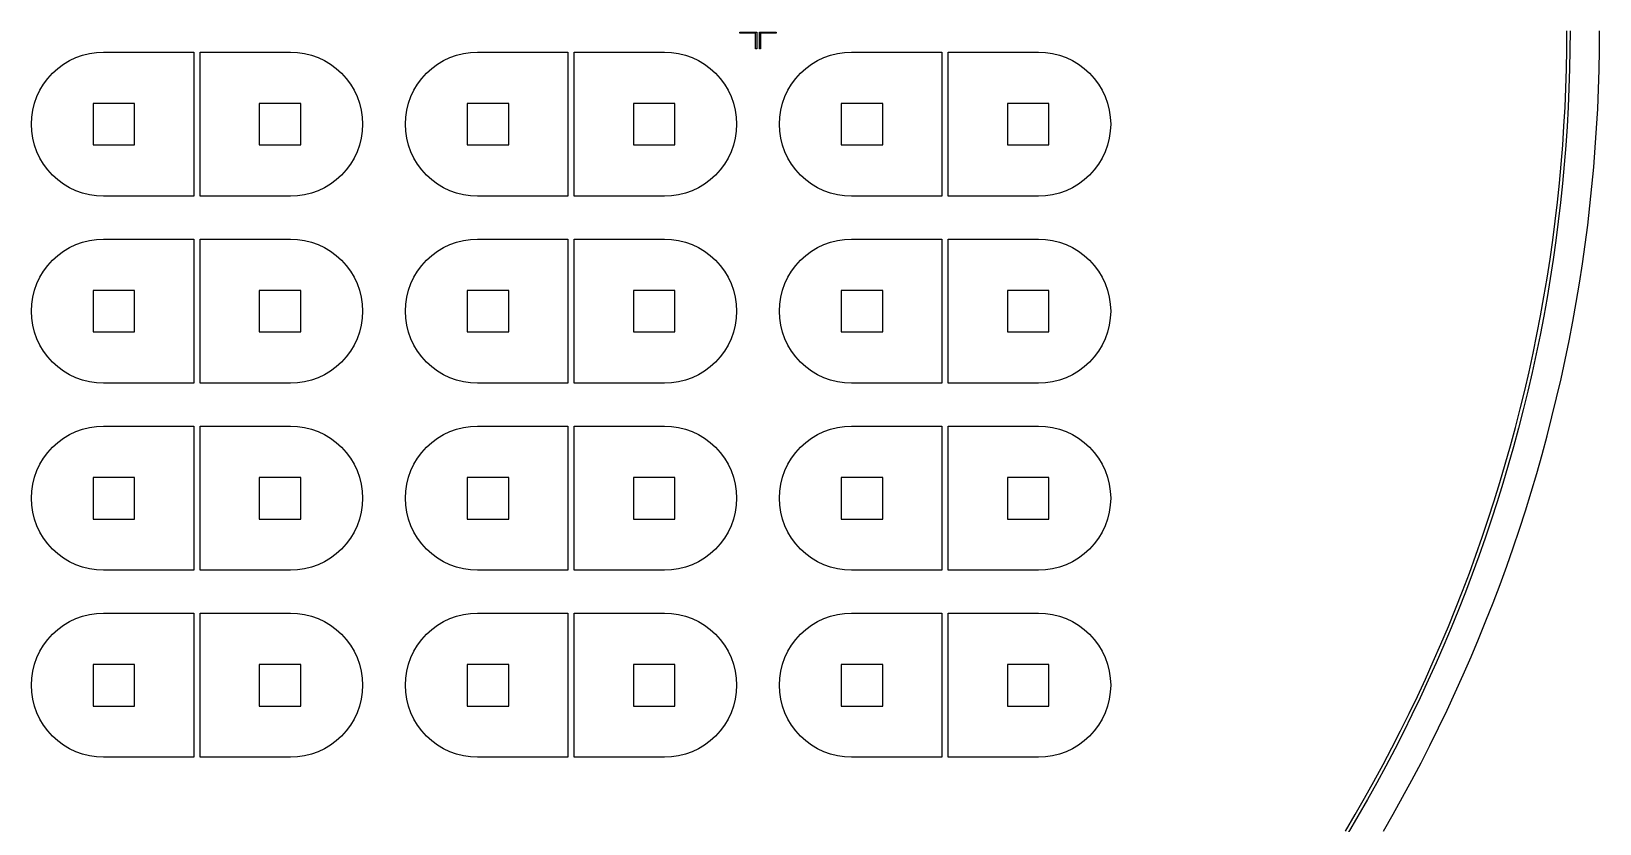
# Model space of a CAD drawing. Extents: x -17 to 130, y -40 to 112.
# Drawn here: x 55 to 130.5, y -2.2 to 36 of the extents above; entities that cross this region are included whole.
import ezdxf

# ---------------------------------------------------------------- set-up
doc = ezdxf.new("R2010")
doc.units = 0

msp = doc.modelspace()

# ---------------------------------------------------------------- linework, layer by layer
for p, q in [((89.125, 35.875), (89.125, 35.9375)), ((89.125, 35.9375), (89.9375, 35.9375)), ((89.875, 35.875), (89.125, 35.875)), ((89.875, 35.125), (89.875, 35.875)), ((89.9375, 35.9375), (89.9375, 35.125)), ((90.0625, 35.125), (90.0625, 35.9375)), ((90.0625, 35.9375), (90.875, 35.9375)), ((90.875, 35.875), (90.125, 35.875)), ((90.125, 35.875), (90.125, 35.125)), ((90.875, 35.9375), (90.875, 35.875)), ((128.919, 35.0806), (128.925, 36)), ((129.075, 36), (129.069, 35.0787)), ((130.494, 35.0612), (130.5, 36)), ((57.1721, 34.7059), (57.4927, 34.8206)), ((57.4927, 34.8206), (57.823, 34.9033)), ((57.823, 34.9033), (58.1599, 34.9533)), ((58.1599, 34.9533), (58.5, 34.97)), ((58.5, 34.97), (62.85, 34.97)), ((62.85, 34.97), (62.85, 28.03)), ((63.15, 28.03), (63.15, 34.97)), ((63.15, 34.97), (67.5, 34.97)), ((67.5, 34.97), (67.8401, 34.9533)), ((67.8401, 34.9533), (68.177, 34.9033)), ((68.177, 34.9033), (68.5073, 34.8206)), ((68.5073, 34.8206), (68.8279, 34.7059)), ((75.1721, 34.7059), (75.4927, 34.8206)), ((75.4927, 34.8206), (75.823, 34.9033)), ((75.823, 34.9033), (76.1599, 34.9533)), ((76.1599, 34.9533), (76.5, 34.97)), ((76.5, 34.97), (80.85, 34.97)), ((80.85, 34.97), (80.85, 28.03)), ((81.15, 28.03), (81.15, 34.97)), ((81.15, 34.97), (85.5, 34.97)), ((85.5, 34.97), (85.8401, 34.9533)), ((85.8401, 34.9533), (86.177, 34.9033)), ((86.177, 34.9033), (86.5073, 34.8206)), ((86.5073, 34.8206), (86.8279, 34.7059)), ((89.9375, 35.125), (89.875, 35.125)), ((90.125, 35.125), (90.0625, 35.125)), ((93.1721, 34.7059), (93.4927, 34.8206)), ((93.4927, 34.8206), (93.823, 34.9033)), ((93.823, 34.9033), (94.1599, 34.9533)), ((94.1599, 34.9533), (94.5, 34.97)), ((94.5, 34.97), (98.85, 34.97)), ((98.85, 34.97), (98.85, 28.03)), ((99.15, 28.03), (99.15, 34.97)), ((99.15, 34.97), (103.5, 34.97)), ((103.5, 34.97), (103.84, 34.9533)), ((103.84, 34.9533), (104.177, 34.9033)), ((104.177, 34.9033), (104.507, 34.8206)), ((104.507, 34.8206), (104.828, 34.7059)), ((128.902, 34.1613), (128.919, 35.0806)), ((129.069, 35.0787), (129.052, 34.1576)), ((130.477, 34.1226), (130.494, 35.0612)), ((56.0463, 33.9537), (56.2987, 34.1823)), ((56.2987, 34.1823), (56.5722, 34.3852)), ((56.5722, 34.3852), (56.8643, 34.5603)), ((56.8643, 34.5603), (57.1721, 34.7059)), ((68.8279, 34.7059), (69.1357, 34.5603)), ((69.1357, 34.5603), (69.4278, 34.3852)), ((69.4278, 34.3852), (69.7013, 34.1823)), ((69.7013, 34.1823), (69.9537, 33.9537)), ((74.0463, 33.9537), (74.2987, 34.1823)), ((74.2987, 34.1823), (74.5722, 34.3852)), ((74.5722, 34.3852), (74.8643, 34.5603)), ((74.8643, 34.5603), (75.1721, 34.7059)), ((86.8279, 34.7059), (87.1357, 34.5603)), ((87.1357, 34.5603), (87.4278, 34.3852)), ((87.4278, 34.3852), (87.7013, 34.1823)), ((87.7013, 34.1823), (87.9537, 33.9537)), ((92.0463, 33.9537), (92.2987, 34.1823)), ((92.2987, 34.1823), (92.5722, 34.3852)), ((92.5722, 34.3852), (92.8643, 34.5603)), ((92.8643, 34.5603), (93.1721, 34.7059)), ((104.828, 34.7059), (105.136, 34.5603)), ((105.136, 34.5603), (105.428, 34.3852)), ((105.428, 34.3852), (105.701, 34.1823)), ((105.701, 34.1823), (105.954, 33.9537)), ((128.874, 33.2422), (128.902, 34.1613)), ((129.052, 34.1576), (129.024, 33.2367)), ((130.448, 33.1842), (130.477, 34.1226)), ((55.4397, 33.1357), (55.6148, 33.4278)), ((55.6148, 33.4278), (55.8177, 33.7013)), ((55.8177, 33.7013), (56.0463, 33.9537)), ((69.9537, 33.9537), (70.1823, 33.7013)), ((70.1823, 33.7013), (70.3852, 33.4278)), ((70.3852, 33.4278), (70.5603, 33.1357)), ((73.4397, 33.1357), (73.6148, 33.4278)), ((73.6148, 33.4278), (73.8177, 33.7013)), ((73.8177, 33.7013), (74.0463, 33.9537)), ((87.9537, 33.9537), (88.1823, 33.7013)), ((88.1823, 33.7013), (88.3852, 33.4278)), ((88.3852, 33.4278), (88.5603, 33.1357)), ((91.4397, 33.1357), (91.6148, 33.4278)), ((91.6148, 33.4278), (91.8177, 33.7013)), ((91.8177, 33.7013), (92.0463, 33.9537)), ((105.954, 33.9537), (106.182, 33.7013)), ((106.182, 33.7013), (106.385, 33.4278)), ((106.385, 33.4278), (106.56, 33.1357)), ((128.835, 32.3236), (128.874, 33.2422)), ((129.024, 33.2367), (128.985, 32.3163)), ((55.0967, 32.177), (55.1794, 32.5073)), ((55.1794, 32.5073), (55.2941, 32.8279)), ((55.2941, 32.8279), (55.4397, 33.1357)), ((60, 32.5), (58, 32.5)), ((58, 32.5), (58, 30.5)), ((60, 30.5), (60, 32.5)), ((68, 32.5), (66, 32.5)), ((66, 32.5), (66, 30.5)), ((68, 30.5), (68, 32.5)), ((70.5603, 33.1357), (70.7059, 32.8279)), ((70.7059, 32.8279), (70.8206, 32.5073)), ((70.8206, 32.5073), (70.9033, 32.177)), ((73.0967, 32.177), (73.1794, 32.5073)), ((73.1794, 32.5073), (73.2941, 32.8279)), ((73.2941, 32.8279), (73.4397, 33.1357)), ((78, 32.5), (76, 32.5)), ((76, 32.5), (76, 30.5)), ((78, 30.5), (78, 32.5)), ((86, 32.5), (84, 32.5)), ((84, 32.5), (84, 30.5)), ((86, 30.5), (86, 32.5)), ((88.5603, 33.1357), (88.7059, 32.8279)), ((88.7059, 32.8279), (88.8206, 32.5073)), ((88.8206, 32.5073), (88.9033, 32.177)), ((91.0967, 32.177), (91.1794, 32.5073)), ((91.1794, 32.5073), (91.2941, 32.8279)), ((91.2941, 32.8279), (91.4397, 33.1357)), ((96, 32.5), (94, 32.5)), ((94, 32.5), (94, 30.5)), ((96, 30.5), (96, 32.5)), ((104, 32.5), (102, 32.5)), ((102, 32.5), (102, 30.5)), ((104, 30.5), (104, 32.5)), ((106.56, 33.1357), (106.706, 32.8279)), ((106.706, 32.8279), (106.821, 32.5073)), ((106.821, 32.5073), (106.903, 32.177)), ((130.408, 32.2463), (130.448, 33.1842)), ((55.03, 31.5), (55.0467, 31.8401)), ((55.0467, 31.8401), (55.0967, 32.177)), ((70.9033, 32.177), (70.9533, 31.8401)), ((70.9533, 31.8401), (70.97, 31.5)), ((73.03, 31.5), (73.0467, 31.8401)), ((73.0467, 31.8401), (73.0967, 32.177)), ((88.9033, 32.177), (88.9533, 31.8401)), ((88.9533, 31.8401), (88.97, 31.5)), ((91.03, 31.5), (91.0467, 31.8401)), ((91.0467, 31.8401), (91.0967, 32.177)), ((106.903, 32.177), (106.953, 31.8401)), ((106.953, 31.8401), (106.97, 31.5)), ((128.784, 31.4055), (128.835, 32.3236)), ((128.985, 32.3163), (128.934, 31.3963)), ((130.356, 31.309), (130.408, 32.2463)), ((55.0467, 31.1599), (55.03, 31.5)), ((55.0967, 30.823), (55.0467, 31.1599)), ((70.9533, 31.1599), (70.9033, 30.823)), ((70.97, 31.5), (70.9533, 31.1599)), ((73.0467, 31.1599), (73.03, 31.5)), ((73.0967, 30.823), (73.0467, 31.1599)), ((88.9533, 31.1599), (88.9033, 30.823)), ((88.97, 31.5), (88.9533, 31.1599)), ((91.0467, 31.1599), (91.03, 31.5)), ((91.0967, 30.823), (91.0467, 31.1599)), ((106.953, 31.1599), (106.903, 30.823)), ((106.97, 31.5), (106.953, 31.1599)), ((128.722, 30.4882), (128.784, 31.4055)), ((128.934, 31.3963), (128.872, 30.4771)), ((130.293, 30.3723), (130.356, 31.309)), ((55.1794, 30.4927), (55.0967, 30.823)), ((55.2941, 30.1721), (55.1794, 30.4927)), ((58, 30.5), (60, 30.5)), ((66, 30.5), (68, 30.5)), ((70.8206, 30.4927), (70.7059, 30.1721)), ((70.9033, 30.823), (70.8206, 30.4927)), ((73.1794, 30.4927), (73.0967, 30.823)), ((73.2941, 30.1721), (73.1794, 30.4927)), ((76, 30.5), (78, 30.5)), ((84, 30.5), (86, 30.5)), ((88.8206, 30.4927), (88.7059, 30.1721)), ((88.9033, 30.823), (88.8206, 30.4927)), ((91.1794, 30.4927), (91.0967, 30.823)), ((91.2941, 30.1721), (91.1794, 30.4927)), ((94, 30.5), (96, 30.5)), ((102, 30.5), (104, 30.5)), ((106.821, 30.4927), (106.706, 30.1721)), ((106.903, 30.823), (106.821, 30.4927)), ((128.649, 29.5716), (128.722, 30.4882)), ((128.872, 30.4771), (128.798, 29.5588)), ((130.218, 29.4365), (130.293, 30.3723)), ((55.4397, 29.8643), (55.2941, 30.1721)), ((55.6148, 29.5722), (55.4397, 29.8643)), ((55.8177, 29.2987), (55.6148, 29.5722)), ((70.3852, 29.5722), (70.1823, 29.2987)), ((70.5603, 29.8643), (70.3852, 29.5722)), ((70.7059, 30.1721), (70.5603, 29.8643)), ((73.4397, 29.8643), (73.2941, 30.1721)), ((73.6148, 29.5722), (73.4397, 29.8643)), ((73.8177, 29.2987), (73.6148, 29.5722)), ((88.3852, 29.5722), (88.1823, 29.2987)), ((88.5603, 29.8643), (88.3852, 29.5722)), ((88.7059, 30.1721), (88.5603, 29.8643)), ((91.4397, 29.8643), (91.2941, 30.1721)), ((91.6148, 29.5722), (91.4397, 29.8643)), ((91.8177, 29.2987), (91.6148, 29.5722)), ((106.385, 29.5722), (106.182, 29.2987)), ((106.56, 29.8643), (106.385, 29.5722)), ((106.706, 30.1721), (106.56, 29.8643)), ((128.564, 28.6561), (128.649, 29.5716)), ((128.798, 29.5588), (128.713, 28.6414)), ((130.132, 28.5017), (130.218, 29.4365)), ((56.0463, 29.0463), (55.8177, 29.2987)), ((56.2987, 28.8177), (56.0463, 29.0463)), ((56.5722, 28.6148), (56.2987, 28.8177)), ((69.7013, 28.8177), (69.4278, 28.6148)), ((69.9537, 29.0463), (69.7013, 28.8177)), ((70.1823, 29.2987), (69.9537, 29.0463)), ((74.0463, 29.0463), (73.8177, 29.2987)), ((74.2987, 28.8177), (74.0463, 29.0463)), ((74.5722, 28.6148), (74.2987, 28.8177)), ((87.7013, 28.8177), (87.4278, 28.6148)), ((87.9537, 29.0463), (87.7013, 28.8177)), ((88.1823, 29.2987), (87.9537, 29.0463)), ((92.0463, 29.0463), (91.8177, 29.2987)), ((92.2987, 28.8177), (92.0463, 29.0463)), ((92.5722, 28.6148), (92.2987, 28.8177)), ((105.701, 28.8177), (105.428, 28.6148)), ((105.954, 29.0463), (105.701, 28.8177)), ((106.182, 29.2987), (105.954, 29.0463)), ((56.8643, 28.4397), (56.5722, 28.6148)), ((57.1721, 28.2941), (56.8643, 28.4397)), ((57.4927, 28.1794), (57.1721, 28.2941)), ((57.823, 28.0967), (57.4927, 28.1794)), ((58.1599, 28.0467), (57.823, 28.0967)), ((58.5, 28.03), (58.1599, 28.0467)), ((62.85, 28.03), (58.5, 28.03)), ((67.5, 28.03), (63.15, 28.03)), ((67.8401, 28.0467), (67.5, 28.03)), ((68.177, 28.0967), (67.8401, 28.0467)), ((68.5073, 28.1794), (68.177, 28.0967)), ((68.8279, 28.2941), (68.5073, 28.1794)), ((69.1357, 28.4397), (68.8279, 28.2941)), ((69.4278, 28.6148), (69.1357, 28.4397)), ((74.8643, 28.4397), (74.5722, 28.6148)), ((75.1721, 28.2941), (74.8643, 28.4397)), ((75.4927, 28.1794), (75.1721, 28.2941)), ((75.823, 28.0967), (75.4927, 28.1794)), ((76.1599, 28.0467), (75.823, 28.0967)), ((76.5, 28.03), (76.1599, 28.0467)), ((80.85, 28.03), (76.5, 28.03)), ((85.5, 28.03), (81.15, 28.03)), ((85.8401, 28.0467), (85.5, 28.03)), ((86.177, 28.0967), (85.8401, 28.0467)), ((86.5073, 28.1794), (86.177, 28.0967)), ((86.8279, 28.2941), (86.5073, 28.1794)), ((87.1357, 28.4397), (86.8279, 28.2941)), ((87.4278, 28.6148), (87.1357, 28.4397)), ((92.8643, 28.4397), (92.5722, 28.6148)), ((93.1721, 28.2941), (92.8643, 28.4397)), ((93.4927, 28.1794), (93.1721, 28.2941)), ((93.823, 28.0967), (93.4927, 28.1794)), ((94.1599, 28.0467), (93.823, 28.0967)), ((94.5, 28.03), (94.1599, 28.0467)), ((98.85, 28.03), (94.5, 28.03)), ((103.5, 28.03), (99.15, 28.03)), ((103.84, 28.0467), (103.5, 28.03)), ((104.177, 28.0967), (103.84, 28.0467)), ((104.507, 28.1794), (104.177, 28.0967)), ((104.828, 28.2941), (104.507, 28.1794)), ((105.136, 28.4397), (104.828, 28.2941)), ((105.428, 28.6148), (105.136, 28.4397)), ((128.468, 27.7416), (128.564, 28.6561)), ((128.713, 28.6414), (128.618, 27.7251)), ((130.034, 27.568), (130.132, 28.5017)), ((128.362, 26.8284), (128.468, 27.7416)), ((128.618, 27.7251), (128.51, 26.81)), ((129.925, 26.6356), (130.034, 27.568)), ((128.243, 25.9165), (128.362, 26.8284)), ((128.51, 26.81), (128.392, 25.8964)), ((129.804, 25.7046), (129.925, 26.6356)), ((56.8643, 25.5603), (57.1721, 25.7059)), ((57.1721, 25.7059), (57.4927, 25.8206)), ((57.4927, 25.8206), (57.823, 25.9033)), ((57.823, 25.9033), (58.1599, 25.9533)), ((58.1599, 25.9533), (58.5, 25.97)), ((58.5, 25.97), (62.85, 25.97)), ((62.85, 25.97), (62.85, 19.03)), ((63.15, 19.03), (63.15, 25.97)), ((63.15, 25.97), (67.5, 25.97)), ((67.5, 25.97), (67.8401, 25.9533)), ((67.8401, 25.9533), (68.177, 25.9033)), ((68.177, 25.9033), (68.5073, 25.8206)), ((68.5073, 25.8206), (68.8279, 25.7059)), ((68.8279, 25.7059), (69.1357, 25.5603)), ((74.8643, 25.5603), (75.1721, 25.7059)), ((75.1721, 25.7059), (75.4927, 25.8206)), ((75.4927, 25.8206), (75.823, 25.9033)), ((75.823, 25.9033), (76.1599, 25.9533)), ((76.1599, 25.9533), (76.5, 25.97)), ((76.5, 25.97), (80.85, 25.97)), ((80.85, 25.97), (80.85, 19.03)), ((81.15, 19.03), (81.15, 25.97)), ((81.15, 25.97), (85.5, 25.97)), ((85.5, 25.97), (85.8401, 25.9533)), ((85.8401, 25.9533), (86.177, 25.9033)), ((86.177, 25.9033), (86.5073, 25.8206)), ((86.5073, 25.8206), (86.8279, 25.7059)), ((86.8279, 25.7059), (87.1357, 25.5603)), ((92.8643, 25.5603), (93.1721, 25.7059)), ((93.1721, 25.7059), (93.4927, 25.8206)), ((93.4927, 25.8206), (93.823, 25.9033)), ((93.823, 25.9033), (94.1599, 25.9533)), ((94.1599, 25.9533), (94.5, 25.97)), ((94.5, 25.97), (98.85, 25.97)), ((98.85, 25.97), (98.85, 19.03)), ((99.15, 19.03), (99.15, 25.97)), ((99.15, 25.97), (103.5, 25.97)), ((103.5, 25.97), (103.84, 25.9533)), ((103.84, 25.9533), (104.177, 25.9033)), ((104.177, 25.9033), (104.507, 25.8206)), ((104.507, 25.8206), (104.828, 25.7059)), ((104.828, 25.7059), (105.136, 25.5603)), ((128.114, 25.0062), (128.243, 25.9165)), ((128.392, 25.8964), (128.262, 24.9842)), ((129.672, 24.7751), (129.804, 25.7046)), ((55.8177, 24.7013), (56.0463, 24.9537)), ((56.0463, 24.9537), (56.2987, 25.1823)), ((56.2987, 25.1823), (56.5722, 25.3852)), ((56.5722, 25.3852), (56.8643, 25.5603)), ((69.1357, 25.5603), (69.4278, 25.3852)), ((69.4278, 25.3852), (69.7013, 25.1823)), ((69.7013, 25.1823), (69.9537, 24.9537)), ((69.9537, 24.9537), (70.1823, 24.7013)), ((73.8177, 24.7013), (74.0463, 24.9537)), ((74.0463, 24.9537), (74.2987, 25.1823)), ((74.2987, 25.1823), (74.5722, 25.3852)), ((74.5722, 25.3852), (74.8643, 25.5603)), ((87.1357, 25.5603), (87.4278, 25.3852)), ((87.4278, 25.3852), (87.7013, 25.1823)), ((87.7013, 25.1823), (87.9537, 24.9537)), ((87.9537, 24.9537), (88.1823, 24.7013)), ((91.8177, 24.7013), (92.0463, 24.9537)), ((92.0463, 24.9537), (92.2987, 25.1823)), ((92.2987, 25.1823), (92.5722, 25.3852)), ((92.5722, 25.3852), (92.8643, 25.5603)), ((105.136, 25.5603), (105.428, 25.3852)), ((105.428, 25.3852), (105.701, 25.1823)), ((105.701, 25.1823), (105.954, 24.9537)), ((105.954, 24.9537), (106.182, 24.7013)), ((127.974, 24.0976), (128.114, 25.0062)), ((128.262, 24.9842), (128.122, 24.0737)), ((55.4397, 24.1357), (55.6148, 24.4278)), ((55.6148, 24.4278), (55.8177, 24.7013)), ((70.1823, 24.7013), (70.3852, 24.4278)), ((70.3852, 24.4278), (70.5603, 24.1357)), ((73.4397, 24.1357), (73.6148, 24.4278)), ((73.6148, 24.4278), (73.8177, 24.7013)), ((88.1823, 24.7013), (88.3852, 24.4278)), ((88.3852, 24.4278), (88.5603, 24.1357)), ((91.4397, 24.1357), (91.6148, 24.4278)), ((91.6148, 24.4278), (91.8177, 24.7013)), ((106.182, 24.7013), (106.385, 24.4278)), ((106.385, 24.4278), (106.56, 24.1357)), ((129.529, 23.8474), (129.672, 24.7751)), ((55.0967, 23.177), (55.1794, 23.5073)), ((55.1794, 23.5073), (55.2941, 23.8279)), ((55.2941, 23.8279), (55.4397, 24.1357)), ((60, 23.5), (58, 23.5)), ((58, 23.5), (58, 21.5)), ((60, 21.5), (60, 23.5)), ((68, 23.5), (66, 23.5)), ((66, 23.5), (66, 21.5)), ((68, 21.5), (68, 23.5)), ((70.5603, 24.1357), (70.7059, 23.8279)), ((70.7059, 23.8279), (70.8206, 23.5073)), ((70.8206, 23.5073), (70.9033, 23.177)), ((73.0967, 23.177), (73.1794, 23.5073)), ((73.1794, 23.5073), (73.2941, 23.8279)), ((73.2941, 23.8279), (73.4397, 24.1357)), ((78, 23.5), (76, 23.5)), ((76, 23.5), (76, 21.5)), ((78, 21.5), (78, 23.5)), ((86, 23.5), (84, 23.5)), ((84, 23.5), (84, 21.5)), ((86, 21.5), (86, 23.5)), ((88.5603, 24.1357), (88.7059, 23.8279)), ((88.7059, 23.8279), (88.8206, 23.5073)), ((88.8206, 23.5073), (88.9033, 23.177)), ((91.0967, 23.177), (91.1794, 23.5073)), ((91.1794, 23.5073), (91.2941, 23.8279)), ((91.2941, 23.8279), (91.4397, 24.1357)), ((96, 23.5), (94, 23.5)), ((94, 23.5), (94, 21.5)), ((96, 21.5), (96, 23.5)), ((104, 23.5), (102, 23.5)), ((102, 23.5), (102, 21.5)), ((104, 21.5), (104, 23.5)), ((106.56, 24.1357), (106.706, 23.8279)), ((106.706, 23.8279), (106.821, 23.5073)), ((106.821, 23.5073), (106.903, 23.177)), ((127.822, 23.1907), (127.974, 24.0976)), ((128.122, 24.0737), (127.97, 23.165)), ((129.374, 22.9214), (129.529, 23.8474)), ((55.03, 22.5), (55.0467, 22.8401)), ((55.0467, 22.8401), (55.0967, 23.177)), ((70.9033, 23.177), (70.9533, 22.8401)), ((70.9533, 22.8401), (70.97, 22.5)), ((73.03, 22.5), (73.0467, 22.8401)), ((73.0467, 22.8401), (73.0967, 23.177)), ((88.9033, 23.177), (88.9533, 22.8401)), ((88.9533, 22.8401), (88.97, 22.5)), ((91.03, 22.5), (91.0467, 22.8401)), ((91.0467, 22.8401), (91.0967, 23.177)), ((106.903, 23.177), (106.953, 22.8401)), ((106.953, 22.8401), (106.97, 22.5)), ((127.659, 22.2858), (127.822, 23.1907)), ((127.97, 23.165), (127.807, 22.2583)), ((129.208, 21.9975), (129.374, 22.9214)), ((55.0467, 22.1599), (55.03, 22.5)), ((55.0967, 21.823), (55.0467, 22.1599)), ((70.9533, 22.1599), (70.9033, 21.823)), ((70.97, 22.5), (70.9533, 22.1599)), ((73.0467, 22.1599), (73.03, 22.5)), ((73.0967, 21.823), (73.0467, 22.1599)), ((88.9533, 22.1599), (88.9033, 21.823)), ((88.97, 22.5), (88.9533, 22.1599)), ((91.0467, 22.1599), (91.03, 22.5)), ((91.0967, 21.823), (91.0467, 22.1599)), ((106.953, 22.1599), (106.903, 21.823)), ((106.97, 22.5), (106.953, 22.1599)), ((127.485, 21.3829), (127.659, 22.2858)), ((127.807, 22.2583), (127.632, 21.3536)), ((129.03, 21.0756), (129.208, 21.9975)), ((55.1794, 21.4927), (55.0967, 21.823)), ((55.2941, 21.1721), (55.1794, 21.4927)), ((55.4397, 20.8643), (55.2941, 21.1721)), ((58, 21.5), (60, 21.5)), ((66, 21.5), (68, 21.5)), ((70.7059, 21.1721), (70.5603, 20.8643)), ((70.8206, 21.4927), (70.7059, 21.1721)), ((70.9033, 21.823), (70.8206, 21.4927)), ((73.1794, 21.4927), (73.0967, 21.823)), ((73.2941, 21.1721), (73.1794, 21.4927)), ((73.4397, 20.8643), (73.2941, 21.1721)), ((76, 21.5), (78, 21.5)), ((84, 21.5), (86, 21.5)), ((88.7059, 21.1721), (88.5603, 20.8643)), ((88.8206, 21.4927), (88.7059, 21.1721)), ((88.9033, 21.823), (88.8206, 21.4927)), ((91.1794, 21.4927), (91.0967, 21.823)), ((91.2941, 21.1721), (91.1794, 21.4927)), ((91.4397, 20.8643), (91.2941, 21.1721)), ((94, 21.5), (96, 21.5)), ((102, 21.5), (104, 21.5)), ((106.706, 21.1721), (106.56, 20.8643)), ((106.821, 21.4927), (106.706, 21.1721)), ((106.903, 21.823), (106.821, 21.4927)), ((127.3, 20.4822), (127.485, 21.3829)), ((127.632, 21.3536), (127.447, 20.4511)), ((55.6148, 20.5722), (55.4397, 20.8643)), ((55.8177, 20.2987), (55.6148, 20.5722)), ((70.3852, 20.5722), (70.1823, 20.2987)), ((70.5603, 20.8643), (70.3852, 20.5722)), ((73.6148, 20.5722), (73.4397, 20.8643)), ((73.8177, 20.2987), (73.6148, 20.5722)), ((88.3852, 20.5722), (88.1823, 20.2987)), ((88.5603, 20.8643), (88.3852, 20.5722)), ((91.6148, 20.5722), (91.4397, 20.8643)), ((91.8177, 20.2987), (91.6148, 20.5722)), ((106.385, 20.5722), (106.182, 20.2987)), ((106.56, 20.8643), (106.385, 20.5722)), ((127.104, 19.5838), (127.3, 20.4822)), ((127.447, 20.4511), (127.251, 19.551)), ((128.841, 20.156), (129.03, 21.0756)), ((56.0463, 20.0463), (55.8177, 20.2987)), ((56.2987, 19.8177), (56.0463, 20.0463)), ((56.5722, 19.6148), (56.2987, 19.8177)), ((69.7013, 19.8177), (69.4278, 19.6148)), ((69.9537, 20.0463), (69.7013, 19.8177)), ((70.1823, 20.2987), (69.9537, 20.0463)), ((74.0463, 20.0463), (73.8177, 20.2987)), ((74.2987, 19.8177), (74.0463, 20.0463)), ((74.5722, 19.6148), (74.2987, 19.8177)), ((87.7013, 19.8177), (87.4278, 19.6148)), ((87.9537, 20.0463), (87.7013, 19.8177)), ((88.1823, 20.2987), (87.9537, 20.0463)), ((92.0463, 20.0463), (91.8177, 20.2987)), ((92.2987, 19.8177), (92.0463, 20.0463)), ((92.5722, 19.6148), (92.2987, 19.8177)), ((105.701, 19.8177), (105.428, 19.6148)), ((105.954, 20.0463), (105.701, 19.8177)), ((106.182, 20.2987), (105.954, 20.0463)), ((128.641, 19.2388), (128.841, 20.156)), ((56.8643, 19.4397), (56.5722, 19.6148)), ((57.1721, 19.2941), (56.8643, 19.4397)), ((57.4927, 19.1794), (57.1721, 19.2941)), ((57.823, 19.0967), (57.4927, 19.1794)), ((58.1599, 19.0467), (57.823, 19.0967)), ((58.5, 19.03), (58.1599, 19.0467)), ((62.85, 19.03), (58.5, 19.03)), ((67.5, 19.03), (63.15, 19.03)), ((67.8401, 19.0467), (67.5, 19.03)), ((68.177, 19.0967), (67.8401, 19.0467)), ((68.5073, 19.1794), (68.177, 19.0967)), ((68.8279, 19.2941), (68.5073, 19.1794)), ((69.1357, 19.4397), (68.8279, 19.2941)), ((69.4278, 19.6148), (69.1357, 19.4397)), ((74.8643, 19.4397), (74.5722, 19.6148)), ((75.1721, 19.2941), (74.8643, 19.4397)), ((75.4927, 19.1794), (75.1721, 19.2941)), ((75.823, 19.0967), (75.4927, 19.1794)), ((76.1599, 19.0467), (75.823, 19.0967)), ((76.5, 19.03), (76.1599, 19.0467)), ((80.85, 19.03), (76.5, 19.03)), ((85.5, 19.03), (81.15, 19.03)), ((85.8401, 19.0467), (85.5, 19.03)), ((86.177, 19.0967), (85.8401, 19.0467)), ((86.5073, 19.1794), (86.177, 19.0967)), ((86.8279, 19.2941), (86.5073, 19.1794)), ((87.1357, 19.4397), (86.8279, 19.2941)), ((87.4278, 19.6148), (87.1357, 19.4397)), ((92.8643, 19.4397), (92.5722, 19.6148)), ((93.1721, 19.2941), (92.8643, 19.4397)), ((93.4927, 19.1794), (93.1721, 19.2941)), ((93.823, 19.0967), (93.4927, 19.1794)), ((94.1599, 19.0467), (93.823, 19.0967)), ((94.5, 19.03), (94.1599, 19.0467)), ((98.85, 19.03), (94.5, 19.03)), ((103.5, 19.03), (99.15, 19.03)), ((103.84, 19.0467), (103.5, 19.03)), ((104.177, 19.0967), (103.84, 19.0467)), ((104.507, 19.1794), (104.177, 19.0967)), ((104.828, 19.2941), (104.507, 19.1794)), ((105.136, 19.4397), (104.828, 19.2941)), ((105.428, 19.6148), (105.136, 19.4397)), ((126.898, 18.688), (127.104, 19.5838)), ((127.251, 19.551), (127.043, 18.6533)), ((128.43, 18.3241), (128.641, 19.2388)), ((126.68, 17.7947), (126.898, 18.688)), ((127.043, 18.6533), (126.825, 17.7583)), ((128.207, 17.412), (128.43, 18.3241)), ((126.451, 16.9042), (126.68, 17.7947)), ((126.825, 17.7583), (126.596, 16.866)), ((127.974, 16.5028), (128.207, 17.412)), ((56.8643, 16.5603), (57.1721, 16.7059)), ((57.1721, 16.7059), (57.4927, 16.8206)), ((57.4927, 16.8206), (57.823, 16.9033)), ((57.823, 16.9033), (58.1599, 16.9533)), ((58.1599, 16.9533), (58.5, 16.97)), ((58.5, 16.97), (62.85, 16.97)), ((62.85, 16.97), (62.85, 10.03)), ((63.15, 10.03), (63.15, 16.97)), ((63.15, 16.97), (67.5, 16.97)), ((67.5, 16.97), (67.8401, 16.9533)), ((67.8401, 16.9533), (68.177, 16.9033)), ((68.177, 16.9033), (68.5073, 16.8206)), ((68.5073, 16.8206), (68.8279, 16.7059)), ((68.8279, 16.7059), (69.1357, 16.5603)), ((74.8643, 16.5603), (75.1721, 16.7059)), ((75.1721, 16.7059), (75.4927, 16.8206)), ((75.4927, 16.8206), (75.823, 16.9033)), ((75.823, 16.9033), (76.1599, 16.9533)), ((76.1599, 16.9533), (76.5, 16.97)), ((76.5, 16.97), (80.85, 16.97)), ((80.85, 16.97), (80.85, 10.03)), ((81.15, 10.03), (81.15, 16.97)), ((81.15, 16.97), (85.5, 16.97)), ((85.5, 16.97), (85.8401, 16.9533)), ((85.8401, 16.9533), (86.177, 16.9033)), ((86.177, 16.9033), (86.5073, 16.8206)), ((86.5073, 16.8206), (86.8279, 16.7059)), ((86.8279, 16.7059), (87.1357, 16.5603)), ((92.8643, 16.5603), (93.1721, 16.7059)), ((93.1721, 16.7059), (93.4927, 16.8206)), ((93.4927, 16.8206), (93.823, 16.9033)), ((93.823, 16.9033), (94.1599, 16.9533)), ((94.1599, 16.9533), (94.5, 16.97)), ((94.5, 16.97), (98.85, 16.97)), ((98.85, 16.97), (98.85, 10.03)), ((99.15, 10.03), (99.15, 16.97)), ((99.15, 16.97), (103.5, 16.97)), ((103.5, 16.97), (103.84, 16.9533)), ((103.84, 16.9533), (104.177, 16.9033)), ((104.177, 16.9033), (104.507, 16.8206)), ((104.507, 16.8206), (104.828, 16.7059)), ((104.828, 16.7059), (105.136, 16.5603)), ((126.211, 16.0166), (126.451, 16.9042)), ((126.596, 16.866), (126.355, 15.9765)), ((55.8177, 15.7013), (56.0463, 15.9537)), ((56.0463, 15.9537), (56.2987, 16.1823)), ((56.2987, 16.1823), (56.5722, 16.3852)), ((56.5722, 16.3852), (56.8643, 16.5603)), ((69.1357, 16.5603), (69.4278, 16.3852)), ((69.4278, 16.3852), (69.7013, 16.1823)), ((69.7013, 16.1823), (69.9537, 15.9537)), ((69.9537, 15.9537), (70.1823, 15.7013)), ((73.8177, 15.7013), (74.0463, 15.9537)), ((74.0463, 15.9537), (74.2987, 16.1823)), ((74.2987, 16.1823), (74.5722, 16.3852)), ((74.5722, 16.3852), (74.8643, 16.5603)), ((87.1357, 16.5603), (87.4278, 16.3852)), ((87.4278, 16.3852), (87.7013, 16.1823)), ((87.7013, 16.1823), (87.9537, 15.9537)), ((87.9537, 15.9537), (88.1823, 15.7013)), ((91.8177, 15.7013), (92.0463, 15.9537)), ((92.0463, 15.9537), (92.2987, 16.1823)), ((92.2987, 16.1823), (92.5722, 16.3852)), ((92.5722, 16.3852), (92.8643, 16.5603)), ((105.136, 16.5603), (105.428, 16.3852)), ((105.428, 16.3852), (105.701, 16.1823)), ((105.701, 16.1823), (105.954, 15.9537)), ((105.954, 15.9537), (106.182, 15.7013)), ((125.96, 15.1319), (126.211, 16.0166)), ((126.355, 15.9765), (126.104, 15.0901)), ((127.729, 15.5965), (127.974, 16.5028)), ((55.2941, 14.8279), (55.4397, 15.1357)), ((55.4397, 15.1357), (55.6148, 15.4278)), ((55.6148, 15.4278), (55.8177, 15.7013)), ((70.1823, 15.7013), (70.3852, 15.4278)), ((70.3852, 15.4278), (70.5603, 15.1357)), ((70.5603, 15.1357), (70.7059, 14.8279)), ((73.2941, 14.8279), (73.4397, 15.1357)), ((73.4397, 15.1357), (73.6148, 15.4278)), ((73.6148, 15.4278), (73.8177, 15.7013)), ((88.1823, 15.7013), (88.3852, 15.4278)), ((88.3852, 15.4278), (88.5603, 15.1357)), ((88.5603, 15.1357), (88.7059, 14.8279)), ((91.2941, 14.8279), (91.4397, 15.1357)), ((91.4397, 15.1357), (91.6148, 15.4278)), ((91.6148, 15.4278), (91.8177, 15.7013)), ((106.182, 15.7013), (106.385, 15.4278)), ((106.385, 15.4278), (106.56, 15.1357)), ((106.56, 15.1357), (106.706, 14.8279)), ((125.699, 14.2504), (125.96, 15.1319)), ((127.473, 14.6933), (127.729, 15.5965)), ((55.0967, 14.177), (55.1794, 14.5073)), ((55.1794, 14.5073), (55.2941, 14.8279)), ((60, 14.5), (58, 14.5)), ((58, 14.5), (58, 12.5)), ((60, 12.5), (60, 14.5)), ((68, 14.5), (66, 14.5)), ((66, 14.5), (66, 12.5)), ((68, 12.5), (68, 14.5)), ((70.7059, 14.8279), (70.8206, 14.5073)), ((70.8206, 14.5073), (70.9033, 14.177)), ((73.0967, 14.177), (73.1794, 14.5073)), ((73.1794, 14.5073), (73.2941, 14.8279)), ((78, 14.5), (76, 14.5)), ((76, 14.5), (76, 12.5)), ((78, 12.5), (78, 14.5)), ((86, 14.5), (84, 14.5)), ((84, 14.5), (84, 12.5)), ((86, 12.5), (86, 14.5)), ((88.7059, 14.8279), (88.8206, 14.5073)), ((88.8206, 14.5073), (88.9033, 14.177)), ((91.0967, 14.177), (91.1794, 14.5073)), ((91.1794, 14.5073), (91.2941, 14.8279)), ((96, 14.5), (94, 14.5)), ((94, 14.5), (94, 12.5)), ((96, 12.5), (96, 14.5)), ((104, 14.5), (102, 14.5)), ((102, 14.5), (102, 12.5)), ((104, 12.5), (104, 14.5)), ((106.706, 14.8279), (106.821, 14.5073)), ((106.821, 14.5073), (106.903, 14.177)), ((126.104, 15.0901), (125.842, 14.2069)), ((127.206, 13.7932), (127.473, 14.6933)), ((55.03, 13.5), (55.0467, 13.8401)), ((55.0467, 13.8401), (55.0967, 14.177)), ((70.9033, 14.177), (70.9533, 13.8401)), ((70.9533, 13.8401), (70.97, 13.5)), ((73.03, 13.5), (73.0467, 13.8401)), ((73.0467, 13.8401), (73.0967, 14.177)), ((88.9033, 14.177), (88.9533, 13.8401)), ((88.9533, 13.8401), (88.97, 13.5)), ((91.03, 13.5), (91.0467, 13.8401)), ((91.0467, 13.8401), (91.0967, 14.177)), ((106.903, 14.177), (106.953, 13.8401)), ((106.953, 13.8401), (106.97, 13.5)), ((125.426, 13.3722), (125.699, 14.2504)), ((125.842, 14.2069), (125.569, 13.3269)), ((126.928, 12.8965), (127.206, 13.7932)), ((55.0467, 13.1599), (55.03, 13.5)), ((55.0967, 12.823), (55.0467, 13.1599)), ((70.9533, 13.1599), (70.9033, 12.823)), ((70.97, 13.5), (70.9533, 13.1599)), ((73.0467, 13.1599), (73.03, 13.5)), ((73.0967, 12.823), (73.0467, 13.1599)), ((88.9533, 13.1599), (88.9033, 12.823)), ((88.97, 13.5), (88.9533, 13.1599)), ((91.0467, 13.1599), (91.03, 13.5)), ((91.0967, 12.823), (91.0467, 13.1599)), ((106.953, 13.1599), (106.903, 12.823)), ((106.97, 13.5), (106.953, 13.1599)), ((125.143, 12.4974), (125.426, 13.3722)), ((125.569, 13.3269), (125.286, 12.4503)), ((126.639, 12.0034), (126.928, 12.8965)), ((55.1794, 12.4927), (55.0967, 12.823)), ((55.2941, 12.1721), (55.1794, 12.4927)), ((55.4397, 11.8643), (55.2941, 12.1721)), ((58, 12.5), (60, 12.5)), ((66, 12.5), (68, 12.5)), ((70.7059, 12.1721), (70.5603, 11.8643)), ((70.8206, 12.4927), (70.7059, 12.1721)), ((70.9033, 12.823), (70.8206, 12.4927)), ((73.1794, 12.4927), (73.0967, 12.823)), ((73.2941, 12.1721), (73.1794, 12.4927)), ((73.4397, 11.8643), (73.2941, 12.1721)), ((76, 12.5), (78, 12.5)), ((84, 12.5), (86, 12.5)), ((88.7059, 12.1721), (88.5603, 11.8643)), ((88.8206, 12.4927), (88.7059, 12.1721)), ((88.9033, 12.823), (88.8206, 12.4927)), ((91.1794, 12.4927), (91.0967, 12.823)), ((91.2941, 12.1721), (91.1794, 12.4927)), ((91.4397, 11.8643), (91.2941, 12.1721)), ((94, 12.5), (96, 12.5)), ((102, 12.5), (104, 12.5)), ((106.706, 12.1721), (106.56, 11.8643)), ((106.821, 12.4927), (106.706, 12.1721)), ((106.903, 12.823), (106.821, 12.4927)), ((124.85, 11.6261), (125.143, 12.4974)), ((125.286, 12.4503), (124.991, 11.5773)), ((55.6148, 11.5722), (55.4397, 11.8643)), ((55.8177, 11.2987), (55.6148, 11.5722)), ((70.3852, 11.5722), (70.1823, 11.2987)), ((70.5603, 11.8643), (70.3852, 11.5722)), ((73.6148, 11.5722), (73.4397, 11.8643)), ((73.8177, 11.2987), (73.6148, 11.5722)), ((88.3852, 11.5722), (88.1823, 11.2987)), ((88.5603, 11.8643), (88.3852, 11.5722)), ((91.6148, 11.5722), (91.4397, 11.8643)), ((91.8177, 11.2987), (91.6148, 11.5722)), ((106.385, 11.5722), (106.182, 11.2987)), ((106.56, 11.8643), (106.385, 11.5722)), ((124.545, 10.7585), (124.85, 11.6261)), ((124.991, 11.5773), (124.686, 10.708)), ((126.339, 11.1138), (126.639, 12.0034)), ((56.0463, 11.0463), (55.8177, 11.2987)), ((56.2987, 10.8177), (56.0463, 11.0463)), ((56.5722, 10.6148), (56.2987, 10.8177)), ((56.8643, 10.4397), (56.5722, 10.6148)), ((69.4278, 10.6148), (69.1357, 10.4397)), ((69.7013, 10.8177), (69.4278, 10.6148)), ((69.9537, 11.0463), (69.7013, 10.8177)), ((70.1823, 11.2987), (69.9537, 11.0463)), ((74.0463, 11.0463), (73.8177, 11.2987)), ((74.2987, 10.8177), (74.0463, 11.0463)), ((74.5722, 10.6148), (74.2987, 10.8177)), ((74.8643, 10.4397), (74.5722, 10.6148)), ((87.4278, 10.6148), (87.1357, 10.4397)), ((87.7013, 10.8177), (87.4278, 10.6148)), ((87.9537, 11.0463), (87.7013, 10.8177)), ((88.1823, 11.2987), (87.9537, 11.0463)), ((92.0463, 11.0463), (91.8177, 11.2987)), ((92.2987, 10.8177), (92.0463, 11.0463)), ((92.5722, 10.6148), (92.2987, 10.8177)), ((92.8643, 10.4397), (92.5722, 10.6148)), ((105.428, 10.6148), (105.136, 10.4397)), ((105.701, 10.8177), (105.428, 10.6148)), ((105.954, 11.0463), (105.701, 10.8177)), ((106.182, 11.2987), (105.954, 11.0463)), ((124.23, 9.89473), (124.545, 10.7585)), ((124.686, 10.708), (124.371, 9.84247)), ((126.028, 10.2279), (126.339, 11.1138)), ((57.1721, 10.2941), (56.8643, 10.4397)), ((57.4927, 10.1794), (57.1721, 10.2941)), ((57.823, 10.0967), (57.4927, 10.1794)), ((58.1599, 10.0467), (57.823, 10.0967)), ((58.5, 10.03), (58.1599, 10.0467)), ((62.85, 10.03), (58.5, 10.03)), ((67.5, 10.03), (63.15, 10.03)), ((67.8401, 10.0467), (67.5, 10.03)), ((68.177, 10.0967), (67.8401, 10.0467)), ((68.5073, 10.1794), (68.177, 10.0967)), ((68.8279, 10.2941), (68.5073, 10.1794)), ((69.1357, 10.4397), (68.8279, 10.2941)), ((75.1721, 10.2941), (74.8643, 10.4397)), ((75.4927, 10.1794), (75.1721, 10.2941)), ((75.823, 10.0967), (75.4927, 10.1794)), ((76.1599, 10.0467), (75.823, 10.0967)), ((76.5, 10.03), (76.1599, 10.0467)), ((80.85, 10.03), (76.5, 10.03)), ((85.5, 10.03), (81.15, 10.03)), ((85.8401, 10.0467), (85.5, 10.03)), ((86.177, 10.0967), (85.8401, 10.0467)), ((86.5073, 10.1794), (86.177, 10.0967)), ((86.8279, 10.2941), (86.5073, 10.1794)), ((87.1357, 10.4397), (86.8279, 10.2941)), ((93.1721, 10.2941), (92.8643, 10.4397)), ((93.4927, 10.1794), (93.1721, 10.2941)), ((93.823, 10.0967), (93.4927, 10.1794)), ((94.1599, 10.0467), (93.823, 10.0967)), ((94.5, 10.03), (94.1599, 10.0467)), ((98.85, 10.03), (94.5, 10.03)), ((103.5, 10.03), (99.15, 10.03)), ((103.84, 10.0467), (103.5, 10.03)), ((104.177, 10.0967), (103.84, 10.0467)), ((104.507, 10.1794), (104.177, 10.0967)), ((104.828, 10.2941), (104.507, 10.1794)), ((105.136, 10.4397), (104.828, 10.2941)), ((123.904, 9.03487), (124.23, 9.89473)), ((124.371, 9.84247), (124.044, 8.98088)), ((125.706, 9.34598), (126.028, 10.2279)), ((125.374, 8.46803), (125.706, 9.34598)), ((123.568, 8.17906), (123.904, 9.03487)), ((124.044, 8.98088), (123.708, 8.12337)), ((125.031, 7.59424), (125.374, 8.46803)), ((56.5722, 7.38519), (56.8643, 7.56026)), ((56.8643, 7.56026), (57.1721, 7.70586)), ((57.1721, 7.70586), (57.4927, 7.82057)), ((57.4927, 7.82057), (57.823, 7.90332)), ((57.823, 7.90332), (58.1599, 7.95328)), ((58.1599, 7.95328), (58.5, 7.96999)), ((58.5, 7.96999), (62.85, 7.96999)), ((62.85, 7.96999), (62.85, 1.03001)), ((63.15, 1.03001), (63.15, 7.96999)), ((63.15, 7.96999), (67.5, 7.96999)), ((67.5, 7.96999), (67.8401, 7.95328)), ((67.8401, 7.95328), (68.177, 7.90332)), ((68.177, 7.90332), (68.5073, 7.82057)), ((68.5073, 7.82057), (68.8279, 7.70586)), ((68.8279, 7.70586), (69.1357, 7.56026)), ((69.1357, 7.56026), (69.4278, 7.38519)), ((74.5722, 7.38519), (74.8643, 7.56026)), ((74.8643, 7.56026), (75.1721, 7.70586)), ((75.1721, 7.70586), (75.4927, 7.82057)), ((75.4927, 7.82057), (75.823, 7.90332)), ((75.823, 7.90332), (76.1599, 7.95328)), ((76.1599, 7.95328), (76.5, 7.96999)), ((76.5, 7.96999), (80.85, 7.96999)), ((80.85, 7.96999), (80.85, 1.03001)), ((81.15, 1.03001), (81.15, 7.96999)), ((81.15, 7.96999), (85.5, 7.96999)), ((85.5, 7.96999), (85.8401, 7.95328)), ((85.8401, 7.95328), (86.177, 7.90332)), ((86.177, 7.90332), (86.5073, 7.82057)), ((86.5073, 7.82057), (86.8279, 7.70586)), ((86.8279, 7.70586), (87.1357, 7.56026)), ((87.1357, 7.56026), (87.4278, 7.38519)), ((92.5722, 7.38519), (92.8643, 7.56026)), ((92.8643, 7.56026), (93.1721, 7.70586)), ((93.1721, 7.70586), (93.4927, 7.82057)), ((93.4927, 7.82057), (93.823, 7.90332)), ((93.823, 7.90332), (94.1599, 7.95328)), ((94.1599, 7.95328), (94.5, 7.96999)), ((94.5, 7.96999), (98.85, 7.96999)), ((98.85, 7.96999), (98.85, 1.03001)), ((99.15, 1.03001), (99.15, 7.96999)), ((99.15, 7.96999), (103.5, 7.96999)), ((103.5, 7.96999), (103.84, 7.95328)), ((103.84, 7.95328), (104.177, 7.90332)), ((104.177, 7.90332), (104.507, 7.82057)), ((104.507, 7.82057), (104.828, 7.70586)), ((104.828, 7.70586), (105.136, 7.56026)), ((105.136, 7.56026), (105.428, 7.38519)), ((123.222, 7.32745), (123.568, 8.17906)), ((123.708, 8.12337), (123.36, 7.27005)), ((124.677, 6.72473), (125.031, 7.59424)), ((55.8177, 6.70134), (56.0463, 6.95366)), ((56.0463, 6.95366), (56.2987, 7.18234)), ((56.2987, 7.18234), (56.5722, 7.38519)), ((69.4278, 7.38519), (69.7013, 7.18234)), ((69.7013, 7.18234), (69.9537, 6.95366)), ((69.9537, 6.95366), (70.1823, 6.70134)), ((73.8177, 6.70134), (74.0463, 6.95366)), ((74.0463, 6.95366), (74.2987, 7.18234)), ((74.2987, 7.18234), (74.5722, 7.38519)), ((87.4278, 7.38519), (87.7013, 7.18234)), ((87.7013, 7.18234), (87.9537, 6.95366)), ((87.9537, 6.95366), (88.1823, 6.70134)), ((91.8177, 6.70134), (92.0463, 6.95366)), ((92.0463, 6.95366), (92.2987, 7.18234)), ((92.2987, 7.18234), (92.5722, 7.38519)), ((105.428, 7.38519), (105.701, 7.18234)), ((105.701, 7.18234), (105.954, 6.95366)), ((105.954, 6.95366), (106.182, 6.70134)), ((122.865, 6.48015), (123.222, 7.32745)), ((123.36, 7.27005), (123.002, 6.42105)), ((55.2941, 5.82791), (55.4397, 6.13574)), ((55.4397, 6.13574), (55.6148, 6.42783)), ((55.6148, 6.42783), (55.8177, 6.70134)), ((70.1823, 6.70134), (70.3852, 6.42783)), ((70.3852, 6.42783), (70.5603, 6.13574)), ((70.5603, 6.13574), (70.7059, 5.82791)), ((73.2941, 5.82791), (73.4397, 6.13574)), ((73.4397, 6.13574), (73.6148, 6.42783)), ((73.6148, 6.42783), (73.8177, 6.70134)), ((88.1823, 6.70134), (88.3852, 6.42783)), ((88.3852, 6.42783), (88.5603, 6.13574)), ((88.5603, 6.13574), (88.7059, 5.82791)), ((91.2941, 5.82791), (91.4397, 6.13574)), ((91.4397, 6.13574), (91.6148, 6.42783)), ((91.6148, 6.42783), (91.8177, 6.70134)), ((106.182, 6.70134), (106.385, 6.42783)), ((106.385, 6.42783), (106.56, 6.13574)), ((106.56, 6.13574), (106.706, 5.82791)), ((122.497, 5.6373), (122.865, 6.48015)), ((123.002, 6.42105), (122.634, 5.57651)), ((124.312, 5.85962), (124.677, 6.72473)), ((55.0967, 5.17696), (55.1794, 5.50728)), ((55.1794, 5.50728), (55.2941, 5.82791)), ((60, 5.5), (58, 5.5)), ((58, 5.5), (58, 3.5)), ((60, 3.5), (60, 5.5)), ((68, 5.5), (66, 5.5)), ((66, 5.5), (66, 3.5)), ((68, 3.5), (68, 5.5)), ((70.7059, 5.82791), (70.8206, 5.50728)), ((70.8206, 5.50728), (70.9033, 5.17696)), ((73.0967, 5.17696), (73.1794, 5.50728)), ((73.1794, 5.50728), (73.2941, 5.82791)), ((78, 5.5), (76, 5.5)), ((76, 5.5), (76, 3.5)), ((78, 3.5), (78, 5.5)), ((86, 5.5), (84, 5.5)), ((84, 5.5), (84, 3.5)), ((86, 3.5), (86, 5.5)), ((88.7059, 5.82791), (88.8206, 5.50728)), ((88.8206, 5.50728), (88.9033, 5.17696)), ((91.0967, 5.17696), (91.1794, 5.50728)), ((91.1794, 5.50728), (91.2941, 5.82791)), ((96, 5.5), (94, 5.5)), ((94, 5.5), (94, 3.5)), ((96, 3.5), (96, 5.5)), ((104, 5.5), (102, 5.5)), ((102, 5.5), (102, 3.5)), ((104, 3.5), (104, 5.5)), ((106.706, 5.82791), (106.821, 5.50728)), ((106.821, 5.50728), (106.903, 5.17696)), ((122.119, 4.79903), (122.497, 5.6373)), ((122.634, 5.57651), (122.256, 4.73656)), ((123.937, 4.99904), (124.312, 5.85962)), ((55.03, 4.5), (55.0467, 4.84012)), ((55.0467, 4.84012), (55.0967, 5.17696)), ((70.9033, 5.17696), (70.9533, 4.84012)), ((70.9533, 4.84012), (70.97, 4.5)), ((73.03, 4.5), (73.0467, 4.84012)), ((73.0467, 4.84012), (73.0967, 5.17696)), ((88.9033, 5.17696), (88.9533, 4.84012)), ((88.9533, 4.84012), (88.97, 4.5)), ((91.03, 4.5), (91.0467, 4.84012)), ((91.0467, 4.84012), (91.0967, 5.17696)), ((106.903, 5.17696), (106.953, 4.84012)), ((106.953, 4.84012), (106.97, 4.5)), ((121.731, 3.96544), (122.119, 4.79903)), ((122.256, 4.73656), (121.867, 3.90131)), ((123.551, 4.14314), (123.937, 4.99904)), ((55.0467, 4.15988), (55.03, 4.5)), ((55.0967, 3.82304), (55.0467, 4.15988)), ((55.1794, 3.49272), (55.0967, 3.82304)), ((70.9033, 3.82304), (70.8206, 3.49272)), ((70.9533, 4.15988), (70.9033, 3.82304)), ((70.97, 4.5), (70.9533, 4.15988)), ((73.0467, 4.15988), (73.03, 4.5)), ((73.0967, 3.82304), (73.0467, 4.15988)), ((73.1794, 3.49272), (73.0967, 3.82304)), ((88.9033, 3.82304), (88.8206, 3.49272)), ((88.9533, 4.15988), (88.9033, 3.82304)), ((88.97, 4.5), (88.9533, 4.15988)), ((91.0467, 4.15988), (91.03, 4.5)), ((91.0967, 3.82304), (91.0467, 4.15988)), ((91.1794, 3.49272), (91.0967, 3.82304)), ((106.903, 3.82304), (106.821, 3.49272)), ((106.953, 4.15988), (106.903, 3.82304)), ((106.97, 4.5), (106.953, 4.15988)), ((121.333, 3.13669), (121.731, 3.96544)), ((121.867, 3.90131), (121.468, 3.07089)), ((123.155, 3.29204), (123.551, 4.14314)), ((55.2941, 3.17209), (55.1794, 3.49272)), ((55.4397, 2.86426), (55.2941, 3.17209)), ((58, 3.5), (60, 3.5)), ((66, 3.5), (68, 3.5)), ((70.7059, 3.17209), (70.5603, 2.86426)), ((70.8206, 3.49272), (70.7059, 3.17209)), ((73.2941, 3.17209), (73.1794, 3.49272)), ((73.4397, 2.86426), (73.2941, 3.17209)), ((76, 3.5), (78, 3.5)), ((84, 3.5), (86, 3.5)), ((88.7059, 3.17209), (88.5603, 2.86426)), ((88.8206, 3.49272), (88.7059, 3.17209)), ((91.2941, 3.17209), (91.1794, 3.49272)), ((91.4397, 2.86426), (91.2941, 3.17209)), ((94, 3.5), (96, 3.5)), ((102, 3.5), (104, 3.5)), ((106.706, 3.17209), (106.56, 2.86426)), ((106.821, 3.49272), (106.706, 3.17209)), ((120.925, 2.31288), (121.333, 3.13669)), ((121.468, 3.07089), (121.059, 2.24544)), ((122.749, 2.44586), (123.155, 3.29204)), ((55.6148, 2.57217), (55.4397, 2.86426)), ((55.8177, 2.29866), (55.6148, 2.57217)), ((56.0463, 2.04634), (55.8177, 2.29866)), ((70.1823, 2.29866), (69.9537, 2.04634)), ((70.3852, 2.57217), (70.1823, 2.29866)), ((70.5603, 2.86426), (70.3852, 2.57217)), ((73.6148, 2.57217), (73.4397, 2.86426)), ((73.8177, 2.29866), (73.6148, 2.57217)), ((74.0463, 2.04634), (73.8177, 2.29866)), ((88.1823, 2.29866), (87.9537, 2.04634)), ((88.3852, 2.57217), (88.1823, 2.29866)), ((88.5603, 2.86426), (88.3852, 2.57217)), ((91.6148, 2.57217), (91.4397, 2.86426)), ((91.8177, 2.29866), (91.6148, 2.57217)), ((92.0463, 2.04634), (91.8177, 2.29866)), ((106.182, 2.29866), (105.954, 2.04634)), ((106.385, 2.57217), (106.182, 2.29866)), ((106.56, 2.86426), (106.385, 2.57217)), ((120.506, 1.49414), (120.925, 2.31288)), ((122.332, 1.60474), (122.749, 2.44586)), ((56.2987, 1.81766), (56.0463, 2.04634)), ((56.5722, 1.61481), (56.2987, 1.81766)), ((56.8643, 1.43974), (56.5722, 1.61481)), ((69.4278, 1.61481), (69.1357, 1.43974)), ((69.7013, 1.81766), (69.4278, 1.61481)), ((69.9537, 2.04634), (69.7013, 1.81766)), ((74.2987, 1.81766), (74.0463, 2.04634)), ((74.5722, 1.61481), (74.2987, 1.81766)), ((74.8643, 1.43974), (74.5722, 1.61481)), ((87.4278, 1.61481), (87.1357, 1.43974)), ((87.7013, 1.81766), (87.4278, 1.61481)), ((87.9537, 2.04634), (87.7013, 1.81766)), ((92.2987, 1.81766), (92.0463, 2.04634)), ((92.5722, 1.61481), (92.2987, 1.81766)), ((92.8643, 1.43974), (92.5722, 1.61481)), ((105.428, 1.61481), (105.136, 1.43974)), ((105.701, 1.81766), (105.428, 1.61481)), ((105.954, 2.04634), (105.701, 1.81766)), ((121.059, 2.24544), (120.64, 1.42506)), ((121.904, 0.7688), (122.332, 1.60474)), ((57.1721, 1.29414), (56.8643, 1.43974)), ((57.4927, 1.17943), (57.1721, 1.29414)), ((57.823, 1.09668), (57.4927, 1.17943)), ((58.1599, 1.04672), (57.823, 1.09668)), ((58.5, 1.03001), (58.1599, 1.04672)), ((62.85, 1.03001), (58.5, 1.03001)), ((67.5, 1.03001), (63.15, 1.03001)), ((67.8401, 1.04672), (67.5, 1.03001)), ((68.177, 1.09668), (67.8401, 1.04672)), ((68.5073, 1.17943), (68.177, 1.09668)), ((68.8279, 1.29414), (68.5073, 1.17943)), ((69.1357, 1.43974), (68.8279, 1.29414)), ((75.1721, 1.29414), (74.8643, 1.43974)), ((75.4927, 1.17943), (75.1721, 1.29414)), ((75.823, 1.09668), (75.4927, 1.17943)), ((76.1599, 1.04672), (75.823, 1.09668)), ((76.5, 1.03001), (76.1599, 1.04672)), ((80.85, 1.03001), (76.5, 1.03001)), ((85.5, 1.03001), (81.15, 1.03001)), ((85.8401, 1.04672), (85.5, 1.03001)), ((86.177, 1.09668), (85.8401, 1.04672)), ((86.5073, 1.17943), (86.177, 1.09668)), ((86.8279, 1.29414), (86.5073, 1.17943)), ((87.1357, 1.43974), (86.8279, 1.29414)), ((93.1721, 1.29414), (92.8643, 1.43974)), ((93.4927, 1.17943), (93.1721, 1.29414)), ((93.823, 1.09668), (93.4927, 1.17943)), ((94.1599, 1.04672), (93.823, 1.09668)), ((94.5, 1.03001), (94.1599, 1.04672)), ((98.85, 1.03001), (94.5, 1.03001)), ((103.5, 1.03001), (99.15, 1.03001)), ((103.84, 1.04672), (103.5, 1.03001)), ((104.177, 1.09668), (103.84, 1.04672)), ((104.507, 1.17943), (104.177, 1.09668)), ((104.828, 1.29414), (104.507, 1.17943)), ((105.136, 1.43974), (104.828, 1.29414)), ((120.078, 0.6806), (120.506, 1.49414)), ((120.64, 1.42506), (120.21, 0.60989)), ((121.467, -0.06184), (121.904, 0.7688)), ((119.64, -0.12761), (120.078, 0.6806)), ((120.21, 0.60989), (119.771, -0.19994)), ((119.191, -0.93039), (119.64, -0.12761)), ((119.771, -0.19994), (119.322, -1.00433)), ((121.019, -0.88705), (121.467, -0.06184)), ((118.733, -1.7276), (119.191, -0.93039)), ((119.322, -1.00433), (118.863, -1.80313)), ((120.562, -1.70671), (121.019, -0.88705)), ((118.265, -2.51915), (118.733, -1.7276)), ((118.863, -1.80313), (118.394, -2.59625)), ((120.094, -2.52068), (120.562, -1.70671))]:
    msp.add_line(p, q)

doc.saveas('drawing.dxf')
